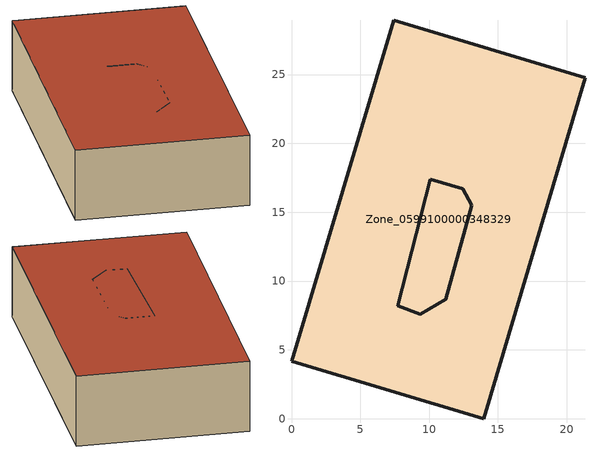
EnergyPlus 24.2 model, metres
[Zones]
Zone_0599100000348329
 floor ground (C_G): 13.97,0 0,4.18 7.43,28.95 21.32,24.78 z0; 7.7,8.21 9.36,7.61 11.2,8.7 13.1,15.52 12.43,16.72 10.07,17.39 z0
 wall outside (C_F): 10.07,17.39 12.43,16.72 13.1,15.52 11.2,8.7 9.36,7.61 7.7,8.21 10.07,17.39 / 13.97,0 21.32,24.78 7.43,28.95 0,4.18 13.97,0 z0:6.29
 roof outside (C_R): 0,4.18 13.97,0 21.32,24.78 7.43,28.95 z6.29; 9.36,7.61 7.7,8.21 10.07,17.39 12.43,16.72 13.1,15.52 11.2,8.7 z6.29
[BUILDING]
Pand.0599100000348329: North Axis=0; Terrain=City; Loads Convergence Tolerance Value=0.04; Temperature Convergence Tolerance Value=0.4; Solar Distribution=FullExterior; Maximum Number of Warmup Days=25; Minimum Number of Warmup Days=1
[Site:Location]
Rotterdam.The.Hague.AP_ZH_NLD Design_Conditions: Latitude=51.96; Longitude=4.45; Time Zone=1; Elevation=-4.5
[SITE:GROUNDTEMPERATURE:BUILDINGSURFACE]
18, 18, 18, 18, 18, 18, 18, 18, 18, 18, 18, 18
[MATERIAL] Thermal Absorptance=0.9; Solar Absorptance=0.7; Visible Absorptance=0.7
Name | Roughness | Thickness | Conductivity | Density | Specific Heat
G.D.1992-2005 | MediumSmooth | 0.15 | 0.06 | 540 | 1210
F.D.1992-2005 | Rough | 0.3 | 0.12 | 1920 | 840
R.D.1992-2005 | MediumRough | 0.2 | 0.08 | 1500 | 1000
[CONSTRUCTION]
C_G: G.D.1992-2005
C_F: F.D.1992-2005
C_R: R.D.1992-2005
[ZONE]
Zone_0599100000348329: Type=1; Multiplier=1; Ceiling Height=Autocalculate; Volume=Autocalculate; Floor Area=autocalculate; Part of Total Floor Area=Yes
[ZONEINFILTRATION:DESIGNFLOWRATE]
Infil_Zone_0599100000348329: Zone or ZoneList or Space or SpaceList=Zone_0599100000348329; Schedule=AlwaysOn; Design Flow Rate Calculation Method=Flow/Area; Flow Rate per Floor Area=0.0021; Constant Term Coefficient=1; Temperature Term Coefficient=0; Velocity Term Coefficient=0; Velocity Squared Term Coefficient=0
[HVACTEMPLATE:ZONE:IDEALLOADSAIRSYSTEM]
Zone_0599100000348329: Maximum Heating Supply Air Temperature=50; Minimum Cooling Supply Air Temperature=13; Maximum Heating Supply Air Humidity Ratio=0.0156; Minimum Cooling Supply Air Humidity Ratio=0.0077; Heating Limit=NoLimit; Cooling Limit=NoLimit; Dehumidification Control Type=ConstantSensibleHeatRatio; Cooling Sensible Heat Ratio=0.7; Dehumidification Setpoint=60; Humidification Control Type=None; Humidification Setpoint=30; Outdoor Air Method=None; Outdoor Air Flow Rate per Person=0.00944; Outdoor Air Flow Rate per Zone Floor Area=0; Outdoor Air Flow Rate per Zone=0; Demand Controlled Ventilation Type=None; Outdoor Air Economizer Type=NoEconomizer; Heat Recovery Type=None; Sensible Heat Recovery Effectiveness=0.7; Latent Heat Recovery Effectiveness=0.65
[ZONECONTROL:THERMOSTAT]
ThermostatControl_Zone_0599100000348329: Zone or ZoneList=Zone_0599100000348329; Control Type Schedule=DualSetpointControlType; Control 1=Thermostat_Zone_0599100000348329; Temperature Difference Between Cutout And Setpoint=0
[THERMOSTATSETPOINT:DUALSETPOINT]
Thermostat_Zone_0599100000348329: Heating Setpoint Temperature Schedule=HeatingSetpoint_Zone_0599100000348329; Cooling Setpoint Temperature Schedule=CoolingSetpoint_Zone_0599100000348329
[SCHEDULE:COMPACT]
HeatingSetpoint_Zone_0599100000348329: Through: 12/31, For: AllDays, Until: 24:00, 21
CoolingSetpoint_Zone_0599100000348329: Through: 12/31, For: AllDays, Until: 24:00, 24
DualSetpointControlType: Through: 12/31, For: AllDays, Until: 24:00, 4
AlwaysOn: Through: 12/31, For: AllDays, Until: 24:00, 1
